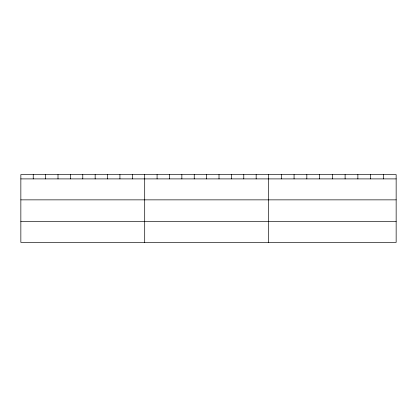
<?xml version="1.0" encoding="UTF-8"?>
<svg xmlns="http://www.w3.org/2000/svg" width="417" height="417" viewBox="0 0 417 417"><rect width="100%" height="100%" fill="white"/><g stroke="black" fill="none" stroke-linecap="round" stroke-linejoin="round"><path stroke-width="0.63" d="M396.15 199.858L396.15 174.582L20.85 174.582L20.85 242.418L396.15 242.418L396.15 199.858L20.85 199.858M20.85 178.898L396.15 178.898M20.85 221.453L396.15 221.453M383.39 174.582L383.39 178.898M370.63 174.582L370.63 178.898M357.869 174.582L357.869 178.898M345.109 174.582L345.109 178.898M332.349 174.582L332.349 178.898M319.589 174.582L319.589 178.898M306.829 174.582L306.829 178.898M294.068 174.582L294.068 178.898M281.308 174.582L281.308 178.898M268.548 174.582L268.548 242.418M256.163 174.582L256.163 178.898M243.778 174.582L243.778 178.898M231.393 174.582L231.393 178.898M219.008 174.582L219.008 178.898M206.623 174.582L206.623 178.898M194.239 174.582L194.239 178.898M181.854 174.582L181.854 178.898M169.469 174.582L169.469 178.898M157.084 174.582L157.084 178.898M144.699 174.582L144.699 242.418M132.314 174.582L132.314 178.898M119.929 174.582L119.929 178.898M107.544 174.582L107.544 178.898M95.159 174.582L95.159 178.898M82.775 174.582L82.775 178.898M70.39 174.582L70.39 178.898M58.005 174.582L58.005 178.898M45.62 174.582L45.62 178.898M33.235 174.582L33.235 178.898"/></g></svg>
